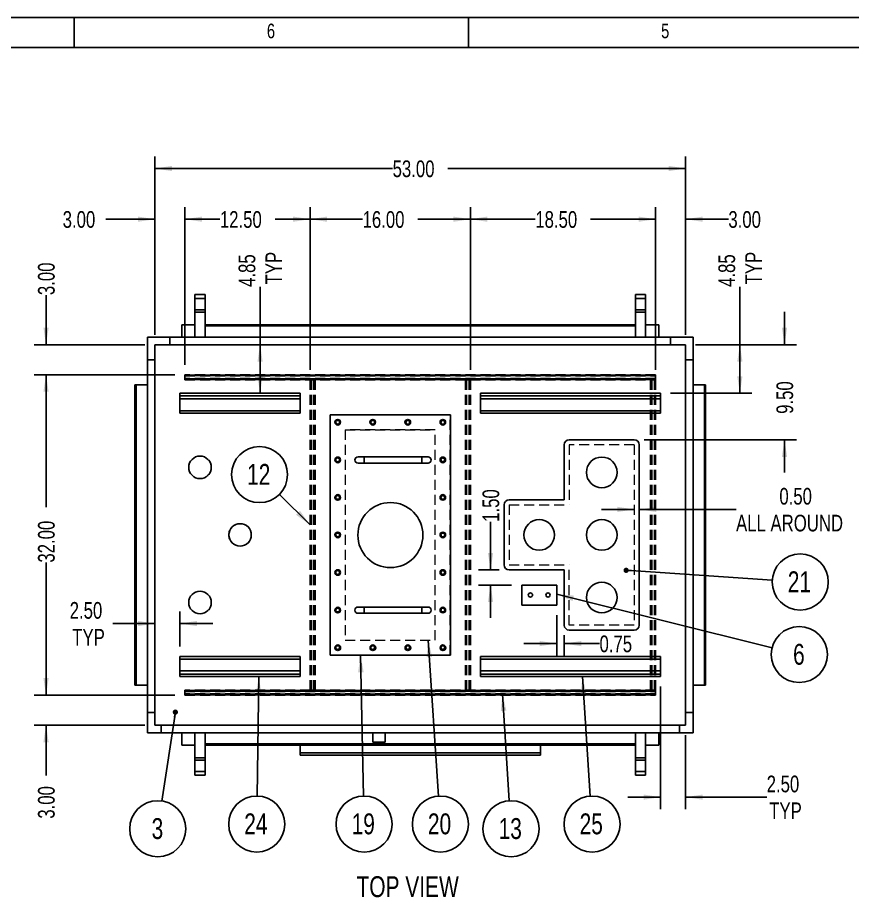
# Model space of a CAD drawing. Header units: inches. Extents: x 1 to 529, y 1 to 374.
# Drawn here: x 129.5 to 262.9, y 233 to 373.6 of the extents above; entities that cross this region are included whole.
import ezdxf

# ---------------------------------------------------------------- set-up
doc = ezdxf.new("R2010")
doc.units = ezdxf.units.IN
doc.header["$LTSCALE"] = 32
doc.header["$MEASUREMENT"] = 0
doc.linetypes.add('HIDDEN', pattern=[0.075, 0.05, -0.025])
doc.layers.add('FORMAT', color=7, linetype='Continuous')
doc.styles.add('SLDTEXTSTYLE0', font='TXT', dxfattribs={"width": 0.75})
doc.dimstyles.new('SLDDIMSTYLE0', dxfattribs={"dimtxt": 2.71875, "dimasz": 2.71875, "dimexe": 0, "dimexo": 0.0625, "dimgap": 0.679688, "dimtad": 0, "dimlfac": 0.625, "dimrnd": 1e-09, "dimzin": 4, "dimdsep": 46, "dimtxsty": 'SLDTEXTSTYLE0', "dimsah": 1, "dimcen": 0.09, "dimadec": 0, "dimazin": 1, "dimtfac": 1, "dimtofl": 0, "dimtmove": 0, "dimatfit": 3, "dimfxl": 0, "dimfrac": 2, "dimtolj": 1, "dimtzin": 12, "dimarcsym": 0})
doc.dimstyles.new('SLDDIMSTYLE1', dxfattribs={"dimtxt": 2.71875, "dimasz": 2.71875, "dimexe": 0, "dimexo": 0.0625, "dimgap": 0.679688, "dimtad": 0, "dimlfac": 0.625, "dimrnd": 1e-09, "dimzin": 12, "dimdsep": 46, "dimtxsty": 'SLDTEXTSTYLE0', "dimsah": 1, "dimcen": 0.09, "dimadec": 0, "dimazin": 3, "dimtfac": 1, "dimtofl": 0, "dimtmove": 0, "dimatfit": 3, "dimfxl": 0, "dimfrac": 2, "dimtolj": 1, "dimtzin": 12, "dimarcsym": 0})
doc.dimstyles.new('SLDDIMSTYLE2', dxfattribs={"dimtxt": 2.71875, "dimasz": 2.71875, "dimexe": 0, "dimexo": 0.0625, "dimgap": 0.679688, "dimtad": 0, "dimlfac": 0.625, "dimrnd": 1e-09, "dimzin": 4, "dimdsep": 46, "dimtxsty": 'SLDTEXTSTYLE0', "dimsah": 1, "dimcen": 0.09, "dimadec": 0, "dimazin": 1, "dimtfac": 1, "dimtmove": 0, "dimatfit": 0, "dimfxl": 0, "dimfrac": 2, "dimtolj": 1, "dimtzin": 12, "dimarcsym": 0})
doc.dimstyles.new('SLDDIMSTYLE4', dxfattribs={"dimtxt": 2.71875, "dimasz": 2.71875, "dimexe": 0, "dimexo": 0.0625, "dimgap": 0.679688, "dimtad": 0, "dimlfac": 0.625, "dimrnd": 1e-09, "dimzin": 0, "dimdsep": 46, "dimtxsty": 'SLDTEXTSTYLE0', "dimsah": 1, "dimcen": 0.09, "dimadec": 0, "dimazin": 0, "dimtfac": 1, "dimtmove": 0, "dimatfit": 0, "dimfxl": 0, "dimfrac": 2, "dimtolj": 1, "dimtzin": 12, "dimarcsym": 0})
doc.dimstyles.new('SLDDIMSTYLE5', dxfattribs={"dimtxt": 0.18, "dimasz": 2.71875, "dimexe": 0, "dimexo": 0.0625, "dimgap": 0, "dimtad": 0, "dimtih": 1, "dimtoh": 1, "dimdec": 0, "dimrnd": 1e-09, "dimzin": 0, "dimdsep": 46, "dimtxsty": 'Standard', "dimsah": 1, "dimcen": 0.09, "dimadec": 0, "dimazin": 0, "dimtfac": 2.71875, "dimtdec": 0, "dimtofl": 0, "dimtmove": 0, "dimatfit": 3, "dimfxl": 0, "dimfrac": 2, "dimtolj": 1, "dimtzin": 0, "dimarcsym": 0})
doc.dimstyles.new('SLDDIMSTYLE6', dxfattribs={"dimtxt": 0.18, "dimasz": 0.836538, "dimexe": 0, "dimexo": 0.0625, "dimgap": 0, "dimtad": 0, "dimtih": 1, "dimtoh": 1, "dimdec": 0, "dimrnd": 1e-09, "dimzin": 0, "dimdsep": 46, "dimtxsty": 'Standard', "dimblk1": 'DOT', "dimblk2": 'DOT', "dimsah": 1, "dimcen": 0.09, "dimadec": 0, "dimazin": 0, "dimtfac": 0.836538, "dimtdec": 0, "dimtofl": 0, "dimtmove": 0, "dimatfit": 3, "dimldrblk": 'DOT', "dimfxl": 0, "dimfrac": 2, "dimtolj": 1, "dimtzin": 0, "dimarcsym": 0})
doc.dimstyles.new('SLDDIMSTYLE8', dxfattribs={"dimtxt": 2.71875, "dimasz": 2.71875, "dimexe": 0, "dimexo": 0.0625, "dimgap": 0.679688, "dimtad": 0, "dimlfac": 0.625, "dimrnd": 1e-09, "dimdsep": 46, "dimtxsty": 'SLDTEXTSTYLE0', "dimsah": 1, "dimcen": 0.09, "dimadec": 0, "dimazin": 2, "dimtfac": 1, "dimtmove": 0, "dimatfit": 0, "dimfxl": 0, "dimfrac": 2, "dimtolj": 1, "dimtzin": 12, "dimarcsym": 0})

# ---------------------------------------------------------------- blocks, each defined once
blk = doc.blocks.new('Drawing View44')
at = {"color": 7, "linetype": 'Continuous', "lineweight": 25}
for p, q in [((-36.25, 25.92), (-34.65, 25.92)), ((-36.25, 25.32), (-36.25, 25.92)), ((-36.25, 25.32), (-34.65, 25.32)), ((-36.25, 23.52), (-36.25, 25.32)), ((-34.65, 25.32), (-34.65, 25.92)), ((-34.65, 23.52), (-34.65, 25.32)), ((34.15, 25.92), (35.75, 25.92)), ((34.15, 25.32), (34.15, 25.92)), ((34.15, 25.32), (35.75, 25.32)), ((34.15, 23.52), (34.15, 25.32)), ((35.75, 25.32), (35.75, 25.92)), ((35.75, 23.52), (35.75, 25.32)), ((-36.25, 23.52), (-34.65, 23.52)), ((-36.25, 23.12), (-36.25, 23.52)), ((-36.25, 23.12), (-34.65, 23.12)), ((-36.25, 19.12), (-36.25, 23.12)), ((-34.65, 23.12), (-34.65, 23.52)), ((-34.65, 19.12), (-34.65, 23.12)), ((34.15, 23.52), (35.75, 23.52)), ((34.15, 23.12), (34.15, 23.52)), ((34.15, 23.12), (35.75, 23.12)), ((34.15, 19.12), (34.15, 23.12)), ((35.75, 23.12), (35.75, 23.52)), ((35.75, 19.12), (35.75, 23.12)), ((-38.38, 21.12), (-38.38, 19.12)), ((-38.38, 21.12), (-36.25, 21.12)), ((-34.65, 21.12), (34.15, 21.12)), ((35.75, 21.12), (37.88, 21.12)), ((37.88, 21.12), (37.88, 19.12)), ((34.15, 20.92), (-34.65, 20.92)), ((-40.25, 19.12), (-43.85, 19.12)), ((-43.85, 19.12), (-43.85, 15.52)), ((-40.25, 17.92), (-40.25, 19.12)), ((-40.25, 19.12), (39.75, 19.12)), ((-40.25, 17.92), (-40.25, 19.12)), ((43.35, 19.12), (39.75, 19.12)), ((39.75, 19.12), (39.75, 17.92)), ((39.75, 19.12), (39.75, 17.92)), ((43.35, 15.52), (43.35, 19.12)), ((42.15, 17.92), (-42.65, 17.92)), ((-42.65, 17.92), (-42.65, -42.88)), ((42.15, 17.92), (42.15, -42.88)), ((-43.85, 15.52), (-42.65, 15.52)), ((-43.85, 15.52), (-42.65, 15.52)), ((-43.85, -40.88), (-43.85, 15.52)), ((42.15, 15.52), (43.35, 15.52)), ((42.15, 15.52), (43.35, 15.52)), ((43.35, 15.52), (43.35, -40.88)), ((-45.85, -36.48), (-45.85, 11.52)), ((-45.85, 11.52), (-45.65, 11.52)), ((-45.65, 11.52), (-45.65, -36.48)), ((-43.85, 11.52), (-45.65, 11.52)), ((45.15, 11.52), (43.35, 11.52)), ((45.15, -36.48), (45.15, 11.52)), ((45.15, 11.52), (45.35, 11.52)), ((45.35, 11.52), (45.35, -36.48)), ((-38.65, 10.16), (-19.45, 10.16)), ((-38.65, 9.76), (-38.65, 10.16)), ((-38.65, 10.16), (-19.45, 10.16)), ((-38.65, 10.16), (-38.65, 10.16)), ((-19.45, 9.76), (-19.45, 10.16)), ((-19.45, 10.16), (-19.45, 10.16)), ((9.35, 10.16), (38.15, 10.16)), ((9.35, 10.16), (9.35, 10.16)), ((9.35, 10.16), (38.15, 10.16)), ((9.35, 9.76), (9.35, 10.16)), ((38.15, 10.16), (38.15, 10.16)), ((38.15, 9.76), (38.15, 10.16)), ((-38.65, 9.76), (-19.45, 9.76)), ((-38.65, 9.26), (-38.65, 9.76)), ((-38.65, 9.26), (-19.45, 9.26)), ((-38.65, 7.36), (-38.65, 9.26)), ((-19.45, 9.26), (-19.45, 9.76)), ((-19.45, 7.36), (-19.45, 9.26)), ((9.35, 9.76), (38.15, 9.76)), ((9.35, 9.26), (9.35, 9.76)), ((9.35, 9.26), (38.15, 9.26)), ((9.35, 7.36), (9.35, 9.26)), ((38.15, 9.26), (38.15, 9.76)), ((38.15, 7.36), (38.15, 9.26)), ((-38.65, 7.36), (-19.45, 7.36)), ((-38.65, 6.96), (-38.65, 7.36)), ((-19.45, 6.96), (-19.45, 7.36)), ((9.35, 7.36), (38.15, 7.36)), ((9.35, 6.96), (9.35, 7.36)), ((38.15, 6.96), (38.15, 7.36)), ((-38.65, 6.96), (-19.45, 6.96)), ((4.55, 6.72), (-14.65, 6.72)), ((-14.65, 6.72), (-14.65, -31.68)), ((-14.63, 6.7), (-14.63, -31.7)), ((-14.63, 6.7), (4.57, 6.7)), ((4.55, 6.7), (4.55, 6.72)), ((4.57, 6.7), (4.57, -31.7)), ((9.35, 6.96), (38.15, 6.96)), ((22.75, -6.88), (22.75, 1.92)), ((33.95, 2.72), (23.55, 2.72)), ((34.75, 1.92), (34.75, -26.88)), ((-9.2, 0), (-10.2, 0)), ((0, 0), (-9.2, 0)), ((-9.2, 0), (-9.2, -1)), ((1, 0), (0, 0)), ((0, 0), (0, -1)), ((-10.2, -1), (-9.2, -1)), ((-9.2, -1), (0, -1)), ((0, -1), (1, -1)), ((13.95, -6.88), (22.75, -6.88)), ((13.15, -7.68), (13.15, -17.28)), ((22.75, -18.08), (13.95, -18.08)), ((22.75, -26.88), (22.75, -18.08)), ((15.95, -23.68), (15.95, -20.48)), ((15.95, -20.48), (21.55, -20.48)), ((21.55, -20.48), (21.55, -23.68)), ((21.55, -23.68), (15.95, -23.68)), ((-9.2, -24), (-10.2, -24)), ((-10.2, -25), (-9.2, -25)), ((0, -24), (-9.2, -24)), ((-9.2, -24), (-9.2, -25)), ((-9.2, -25), (0, -25)), ((1, -24), (0, -24)), ((0, -24), (0, -25)), ((0, -25), (1, -25)), ((33.95, -27.68), (23.55, -27.68)), ((-19.45, -31.92), (-38.65, -31.92)), ((-38.65, -31.92), (-38.65, -32.32)), ((-19.45, -32.32), (-38.65, -32.32)), ((-38.65, -32.32), (-38.65, -34.22)), ((-19.45, -31.92), (-19.45, -32.32)), ((-19.45, -32.32), (-19.45, -34.22)), ((-14.65, -31.68), (-14.63, -31.68)), ((-14.63, -31.7), (4.57, -31.7)), ((38.15, -31.92), (9.35, -31.92)), ((9.35, -31.92), (9.35, -32.32)), ((38.15, -32.32), (9.35, -32.32)), ((9.35, -32.32), (9.35, -34.22)), ((38.15, -31.92), (38.15, -32.32)), ((38.15, -32.32), (38.15, -34.22)), ((-19.45, -34.22), (-38.65, -34.22)), ((-38.65, -34.22), (-38.65, -34.72)), ((-19.45, -34.72), (-38.65, -34.72)), ((-38.65, -34.72), (-38.65, -35.12)), ((-19.45, -35.12), (-38.65, -35.12)), ((-19.45, -35.12), (-38.65, -35.12)), ((-38.65, -35.12), (-38.65, -35.12)), ((-19.45, -34.22), (-19.45, -34.72)), ((-19.45, -34.72), (-19.45, -35.12)), ((-19.45, -35.12), (-19.45, -35.12)), ((38.15, -34.22), (9.35, -34.22)), ((9.35, -34.22), (9.35, -34.72)), ((38.15, -34.72), (9.35, -34.72)), ((9.35, -34.72), (9.35, -35.12)), ((38.15, -35.12), (9.35, -35.12)), ((38.15, -35.12), (9.35, -35.12)), ((9.35, -35.12), (9.35, -35.12)), ((38.15, -34.22), (38.15, -34.72)), ((38.15, -34.72), (38.15, -35.12)), ((38.15, -35.12), (38.15, -35.12)), ((-45.65, -36.48), (-45.85, -36.48)), ((-43.85, -36.48), (-45.65, -36.48)), ((45.15, -36.48), (43.35, -36.48)), ((45.35, -36.48), (45.15, -36.48)), ((-42.65, -40.88), (-43.85, -40.88)), ((-43.85, -40.88), (-43.85, -44.08)), ((-42.65, -40.88), (-43.85, -40.88)), ((43.35, -40.88), (42.15, -40.88)), ((43.35, -40.88), (42.15, -40.88)), ((43.35, -44.08), (43.35, -40.88)), ((42.15, -42.88), (-42.65, -42.88)), ((-41.65, -44.08), (-41.65, -42.88)), ((-41.65, -42.88), (-41.65, -44.08)), ((41.15, -42.88), (41.15, -44.08)), ((41.15, -44.08), (41.15, -42.88)), ((-43.85, -44.08), (-41.65, -44.08)), ((-41.65, -44.08), (41.15, -44.08)), ((-38.38, -44.08), (-38.38, -46.08)), ((-36.25, -44.08), (-36.25, -48.08)), ((-34.65, -44.08), (-34.65, -48.08)), ((-7.85, -44.08), (-7.85, -45.58)), ((-5.85, -45.58), (-5.85, -44.08)), ((34.15, -44.08), (34.15, -48.08)), ((35.75, -44.08), (35.75, -48.08)), ((37.88, -44.08), (37.88, -46.08)), ((41.15, -44.08), (43.35, -44.08)), ((-38.38, -46.08), (-36.25, -46.08)), ((-34.65, -45.88), (34.15, -45.88)), ((34.15, -46.08), (-34.65, -46.08)), ((-19.45, -46.08), (-19.45, -47.31)), ((-5.85, -45.58), (-7.85, -45.58)), ((18.95, -47.31), (18.95, -46.08)), ((35.75, -46.08), (37.88, -46.08)), ((18.95, -47.31), (-19.45, -47.31)), ((-19.45, -47.68), (-19.45, -47.31)), ((18.95, -47.68), (-19.45, -47.68)), ((18.95, -47.31), (18.95, -47.68)), ((-34.65, -48.08), (-36.25, -48.08)), ((-36.25, -48.08), (-36.25, -48.48)), ((-34.65, -48.48), (-36.25, -48.48)), ((-36.25, -48.48), (-36.25, -50.28)), ((-34.65, -48.08), (-34.65, -48.48)), ((-34.65, -48.48), (-34.65, -50.28)), ((35.75, -48.08), (34.15, -48.08)), ((34.15, -48.08), (34.15, -48.48)), ((35.75, -48.48), (34.15, -48.48)), ((34.15, -48.48), (34.15, -50.28)), ((35.75, -48.08), (35.75, -48.48)), ((35.75, -48.48), (35.75, -50.28)), ((-34.65, -50.28), (-36.25, -50.28)), ((-36.25, -50.28), (-36.25, -50.88)), ((-34.65, -50.28), (-34.65, -50.88)), ((35.75, -50.28), (34.15, -50.28)), ((34.15, -50.28), (34.15, -50.88)), ((35.75, -50.28), (35.75, -50.88)), ((-34.65, -50.88), (-36.25, -50.88)), ((35.75, -50.88), (34.15, -50.88))]:
    blk.add_line(p, q, dxfattribs=at)
at = {"color": 7, "linetype": 'HIDDEN', "lineweight": 18}
for p, q in [((42.15, 17.92), (-42.65, 17.92)), ((-42.65, 17.92), (-42.65, -42.88)), ((42.15, 17.92), (42.15, -42.88)), ((-37.85, 13.12), (37.35, 13.12)), ((-37.85, 12.92), (-37.85, 13.12)), ((37.35, 13.12), (-37.85, 13.12)), ((-37.85, 13.12), (-37.85, 12.92)), ((37.35, 12.92), (-37.85, 12.92)), ((-37.85, 12.92), (-37.85, 12.52)), ((-37.85, 12.92), (37.35, 12.92)), ((-37.85, 12.52), (-37.85, 12.92)), ((37.35, 13.12), (37.35, 12.92)), ((37.35, 12.92), (37.35, 13.12)), ((37.35, 12.92), (37.35, 12.52)), ((37.35, 12.52), (37.35, 12.92)), ((-37.85, 12.52), (37.35, 12.52)), ((-37.85, 12.32), (-37.85, 12.52)), ((37.35, 12.52), (-37.85, 12.52)), ((-37.85, 12.52), (-37.85, 12.32)), ((37.35, 12.32), (-37.85, 12.32)), ((-37.85, 12.32), (37.35, 12.32)), ((-17.85, -37.28), (-17.85, 12.32)), ((-17.85, 12.32), (-17.65, 12.32)), ((-17.85, 12.32), (-17.85, -37.28)), ((-17.65, 12.32), (-17.85, 12.32)), ((-17.65, 12.32), (-17.65, -37.28)), ((-17.25, 12.32), (-17.65, 12.32)), ((-17.65, -37.28), (-17.65, 12.32)), ((-17.65, 12.32), (-17.25, 12.32)), ((-17.25, -37.28), (-17.25, 12.32)), ((-17.25, 12.32), (-17.05, 12.32)), ((-17.25, 12.32), (-17.25, -37.28)), ((-17.05, 12.32), (-17.25, 12.32)), ((-17.05, 12.32), (-17.05, -37.28)), ((-17.05, -37.28), (-17.05, 12.32)), ((6.95, -37.28), (6.95, 12.32)), ((6.95, 12.32), (7.15, 12.32)), ((6.95, 12.32), (6.95, -37.28)), ((7.15, 12.32), (6.95, 12.32)), ((7.55, 12.32), (7.15, 12.32)), ((7.15, 12.32), (7.15, -37.28)), ((7.15, -37.28), (7.15, 12.32)), ((7.15, 12.32), (7.55, 12.32)), ((7.55, -37.28), (7.55, 12.32)), ((7.55, 12.32), (7.75, 12.32)), ((7.55, 12.32), (7.55, -37.28)), ((7.75, 12.32), (7.55, 12.32)), ((7.75, 12.32), (7.75, -37.28)), ((7.75, -37.28), (7.75, 12.32)), ((36.55, -37.28), (36.55, 12.32)), ((36.55, 12.32), (36.75, 12.32)), ((36.55, 12.32), (36.55, -37.28)), ((36.75, 12.32), (36.55, 12.32)), ((36.75, 12.32), (36.75, -37.28)), ((37.15, 12.32), (36.75, 12.32)), ((36.75, -37.28), (36.75, 12.32)), ((36.75, 12.32), (37.15, 12.32)), ((37.15, 12.32), (37.35, 12.32)), ((37.15, -37.28), (37.15, 12.32)), ((37.15, 12.32), (37.15, -37.28)), ((37.35, 12.32), (37.15, 12.32)), ((37.35, 12.52), (37.35, 12.32)), ((37.35, 12.32), (37.35, 12.52)), ((37.35, 12.32), (37.35, -37.28)), ((37.35, -37.28), (37.35, 12.32)), ((4.55, 6.72), (-14.65, 6.72)), ((-14.65, 6.72), (-14.65, -31.68)), ((4.55, -31.68), (4.55, 6.72)), ((4.55, -31.68), (4.55, 6.7)), ((2.15, 4.32), (-12.25, 4.32)), ((-12.25, 4.32), (-12.25, -29.28)), ((2.15, 4.32), (-12.25, 4.32)), ((-12.25, 4.32), (-12.25, -29.28)), ((-12.25, 4.32), (-12.25, -29.28)), ((-12.25, 4.32), (2.15, 4.32)), ((-12.25, 4.32), (2.15, 4.32)), ((-12.25, 4.32), (-12.25, -29.28)), ((2.15, -29.28), (2.15, 4.32)), ((2.15, -29.28), (2.15, 4.32)), ((2.15, -29.28), (2.15, 4.32)), ((2.15, -29.28), (2.15, 4.32)), ((33.95, 1.92), (23.55, 1.92)), ((23.55, 1.92), (23.55, -7.68)), ((23.55, 1.92), (23.55, -7.68)), ((33.95, 1.92), (23.55, 1.92)), ((33.95, 1.92), (33.95, -26.88)), ((33.95, 1.92), (33.95, -26.88)), ((13.95, -7.68), (23.55, -7.68)), ((13.95, -7.68), (13.95, -17.28)), ((13.95, -7.68), (23.55, -7.68)), ((13.95, -7.68), (13.95, -17.28)), ((13.95, -17.28), (23.55, -17.28)), ((13.95, -17.28), (23.55, -17.28)), ((23.55, -26.88), (23.55, -17.28)), ((23.55, -26.88), (23.55, -17.28)), ((33.95, -26.88), (23.55, -26.88)), ((33.95, -26.88), (23.55, -26.88)), ((-12.25, -29.28), (2.15, -29.28)), ((-12.25, -29.28), (2.15, -29.28)), ((-12.25, -29.28), (2.15, -29.28)), ((-12.25, -29.28), (2.15, -29.28)), ((-14.65, -31.68), (4.55, -31.68)), ((-14.63, -31.68), (4.55, -31.68)), ((-37.85, -37.28), (37.35, -37.28)), ((-37.85, -37.48), (-37.85, -37.28)), ((37.35, -37.28), (-37.85, -37.28)), ((-37.85, -37.28), (-37.85, -37.48)), ((37.35, -37.48), (-37.85, -37.48)), ((-37.85, -37.48), (-37.85, -37.88)), ((-37.85, -37.48), (37.35, -37.48)), ((-37.85, -37.88), (-37.85, -37.48)), ((-37.85, -37.88), (37.35, -37.88)), ((-37.85, -38.08), (-37.85, -37.88)), ((37.35, -37.88), (-37.85, -37.88)), ((-37.85, -37.88), (-37.85, -38.08)), ((-17.65, -37.28), (-17.85, -37.28)), ((-17.85, -37.28), (-17.65, -37.28)), ((-17.25, -37.28), (-17.65, -37.28)), ((-17.65, -37.28), (-17.25, -37.28)), ((-17.05, -37.28), (-17.25, -37.28)), ((-17.25, -37.28), (-17.05, -37.28)), ((7.15, -37.28), (6.95, -37.28)), ((6.95, -37.28), (7.15, -37.28)), ((7.55, -37.28), (7.15, -37.28)), ((7.15, -37.28), (7.55, -37.28)), ((7.75, -37.28), (7.55, -37.28)), ((7.55, -37.28), (7.75, -37.28)), ((36.75, -37.28), (36.55, -37.28)), ((36.55, -37.28), (36.75, -37.28)), ((37.15, -37.28), (36.75, -37.28)), ((36.75, -37.28), (37.15, -37.28)), ((37.35, -37.28), (37.15, -37.28)), ((37.15, -37.28), (37.35, -37.28)), ((37.35, -37.28), (37.35, -37.48)), ((37.35, -37.48), (37.35, -37.28)), ((37.35, -37.48), (37.35, -37.88)), ((37.35, -37.88), (37.35, -37.48)), ((37.35, -37.88), (37.35, -38.08)), ((37.35, -38.08), (37.35, -37.88)), ((37.35, -38.08), (-37.85, -38.08)), ((-37.85, -38.08), (37.35, -38.08)), ((42.15, -42.88), (-42.65, -42.88))]:
    blk.add_line(p, q, dxfattribs=at)
at = {"color": 7, "linetype": 'Continuous', "lineweight": 25}
for centre, radius in [((-13.45, 5.52), 0.45), ((-13.45, 5.52), 0.3), ((-7.85, 5.52), 0.45), ((-7.85, 5.52), 0.3), ((-2.25, 5.52), 0.45), ((-2.25, 5.52), 0.3), ((3.35, 5.52), 0.45), ((3.35, 5.52), 0.3), ((-35.45, -1.68), 1.8), ((-13.45, -0.48), 0.45), ((-13.45, -0.48), 0.3), ((3.35, -0.48), 0.45), ((3.35, -0.48), 0.3), ((28.75, -2.48), 2.45), ((-13.45, -6.48), 0.45), ((-13.45, -6.48), 0.3), ((3.35, -6.48), 0.45), ((3.35, -6.48), 0.3), ((-5.03, -12.5), 5.2), ((-29.05, -12.48), 1.8), ((18.75, -12.48), 2.45), ((28.75, -12.48), 2.45), ((-13.45, -12.48), 0.45), ((-13.45, -12.48), 0.3), ((3.35, -12.48), 0.45), ((3.35, -12.48), 0.3), ((-13.45, -18.48), 0.45), ((-13.45, -18.48), 0.3), ((3.35, -18.48), 0.45), ((3.35, -18.48), 0.3), ((28.75, -22.48), 2.45), ((-35.45, -23.28), 1.8), ((17.35, -22.08), 0.338), ((20.15, -22.08), 0.338), ((-13.45, -24.48), 0.45), ((-13.45, -24.48), 0.3), ((3.35, -24.48), 0.45), ((3.35, -24.48), 0.3), ((-13.43, -30.5), 0.45), ((-13.45, -30.48), 0.3), ((-7.83, -30.5), 0.45), ((-7.85, -30.48), 0.3), ((-2.23, -30.5), 0.45), ((-2.25, -30.48), 0.3), ((3.37, -30.5), 0.45), ((3.35, -30.48), 0.3)]:
    blk.add_circle(centre, radius, dxfattribs=at)
at = {"color": 7, "linetype": 'HIDDEN', "lineweight": 18}
for centre, radius in [((-13.45, 5.52), 0.3), ((-7.85, 5.52), 0.3), ((-2.25, 5.52), 0.3), ((3.35, 5.52), 0.3), ((-35.45, -1.68), 1.8), ((-13.45, -0.48), 0.3), ((3.35, -0.48), 0.3), ((-13.45, -6.48), 0.3), ((3.35, -6.48), 0.3), ((-29.05, -12.48), 1.8), ((-13.45, -12.48), 0.3), ((3.35, -12.48), 0.3), ((-13.45, -18.48), 0.3), ((3.35, -18.48), 0.3), ((-35.45, -23.28), 1.8), ((-13.45, -24.48), 0.3), ((3.35, -24.48), 0.3), ((-13.45, -30.48), 0.3), ((-7.85, -30.48), 0.3), ((-2.25, -30.48), 0.3), ((3.35, -30.48), 0.3)]:
    blk.add_circle(centre, radius, dxfattribs=at)
at = {"color": 7, "linetype": 'Continuous', "lineweight": 25}
for centre, radius, start, end in [((23.55, 1.92), 0.8, 90, 180), ((33.95, 1.92), 0.8, 0, 90), ((-10.2, -0.5), 0.5, 90, 270), ((1, -0.5), 0.5, 270, 90), ((13.95, -7.68), 0.8, 90, 180), ((13.95, -17.28), 0.8, 180, 270), ((-10.2, -24.5), 0.5, 90, 270), ((1, -24.5), 0.5, 270, 90), ((23.55, -26.88), 0.8, 180, 270), ((33.95, -26.88), 0.8, 270, 0)]:
    blk.add_arc(centre, radius, start, end, dxfattribs=at)
blk = doc.blocks.new('_D_63')
at = {"layer": 'FORMAT'}
for p, q in [((151.49, 322.9), (151.49, 351.38)), ((236.29, 322.9), (236.29, 351.38)), ((151.49, 349.46), (189.47, 349.46)), ((236.29, 349.46), (198.31, 349.46))]:
    blk.add_line(p, q, dxfattribs=at)
for points in [[(151.49, 349.46), (154.21, 349.04), (154.21, 349.88)], [(236.29, 349.46), (233.57, 349.88), (233.57, 349.04)]]:
    blk.add_solid(points, dxfattribs=at)
at = {"layer": 'FORMAT', "insert": (189.47, 350.75), "char_height": 2.667, "attachment_point": 1, "style": 'SLDTEXTSTYLE0'}
blk.add_mtext('53.00', dxfattribs=at)
blk = doc.blocks.new('_D_64')
at = {"layer": 'FORMAT'}
for p, q in [((151.49, 322.9), (151.49, 343.28)), ((156.29, 318.1), (156.29, 343.28)), ((151.49, 341.36), (143.64, 341.36)), ((156.29, 341.36), (161.52, 341.36))]:
    blk.add_line(p, q, dxfattribs=at)
for points in [[(151.49, 341.36), (148.77, 341.78), (148.77, 340.94)], [(156.29, 341.36), (159.01, 340.94), (159.01, 341.78)]]:
    blk.add_solid(points, dxfattribs=at)
at = {"layer": 'FORMAT', "insert": (136.75, 342.65), "char_height": 2.667, "attachment_point": 1, "style": 'SLDTEXTSTYLE0'}
blk.add_mtext('3.00', dxfattribs=at)
blk = doc.blocks.new('_D_65')
at = {"layer": 'FORMAT'}
for p, q in [((231.49, 317.3), (231.49, 343.28)), ((236.29, 322.9), (236.29, 343.28)), ((231.49, 341.36), (226.26, 341.36)), ((236.29, 341.36), (243.12, 341.36))]:
    blk.add_line(p, q, dxfattribs=at)
for points in [[(231.49, 341.36), (228.77, 341.78), (228.77, 340.94)], [(236.29, 341.36), (239.01, 340.94), (239.01, 341.78)]]:
    blk.add_solid(points, dxfattribs=at)
at = {"layer": 'FORMAT', "insert": (243.12, 342.65), "char_height": 2.667, "attachment_point": 1, "style": 'SLDTEXTSTYLE0'}
blk.add_mtext('3.00', dxfattribs=at)
blk = doc.blocks.new('_D_66')
at = {"layer": 'FORMAT'}
for p, q in [((156.29, 318.1), (156.29, 343.28)), ((176.29, 317.3), (176.29, 343.28)), ((156.29, 341.36), (161.87, 341.36)), ((176.29, 341.36), (170.71, 341.36))]:
    blk.add_line(p, q, dxfattribs=at)
for points in [[(156.29, 341.36), (159.01, 340.94), (159.01, 341.78)], [(176.29, 341.36), (173.57, 341.78), (173.57, 340.94)]]:
    blk.add_solid(points, dxfattribs=at)
at = {"layer": 'FORMAT', "insert": (161.87, 342.65), "char_height": 2.667, "attachment_point": 1, "style": 'SLDTEXTSTYLE0'}
blk.add_mtext('12.50', dxfattribs=at)
blk = doc.blocks.new('_D_67')
at = {"layer": 'FORMAT'}
for p, q in [((201.89, 317.3), (201.89, 343.28)), ((231.49, 317.3), (231.49, 343.28)), ((201.89, 341.36), (212.27, 341.36)), ((231.49, 341.36), (221.11, 341.36))]:
    blk.add_line(p, q, dxfattribs=at)
for points in [[(201.89, 341.36), (204.61, 340.94), (204.61, 341.78)], [(231.49, 341.36), (228.77, 341.78), (228.77, 340.94)]]:
    blk.add_solid(points, dxfattribs=at)
at = {"layer": 'FORMAT', "insert": (212.27, 342.65), "char_height": 2.667, "attachment_point": 1, "style": 'SLDTEXTSTYLE0'}
blk.add_mtext('18.50', dxfattribs=at)
blk = doc.blocks.new('_D_68')
at = {"layer": 'FORMAT'}
for p, q in [((176.29, 317.3), (176.29, 343.28)), ((201.89, 317.3), (201.89, 343.28)), ((176.29, 341.36), (184.67, 341.36)), ((201.89, 341.36), (193.51, 341.36))]:
    blk.add_line(p, q, dxfattribs=at)
for points in [[(176.29, 341.36), (179.01, 340.94), (179.01, 341.78)], [(201.89, 341.36), (199.17, 341.78), (199.17, 340.94)]]:
    blk.add_solid(points, dxfattribs=at)
at = {"layer": 'FORMAT', "insert": (184.67, 342.65), "char_height": 2.667, "attachment_point": 1, "style": 'SLDTEXTSTYLE0'}
blk.add_mtext('16.00', dxfattribs=at)
blk = doc.blocks.new('_D_69')
at = {"layer": 'FORMAT'}
for p, q in [((134.09, 321.3), (134.09, 329.23)), ((149.89, 321.3), (132.17, 321.3)), ((154.69, 316.5), (132.17, 316.5)), ((134.09, 316.5), (134.09, 311.27))]:
    blk.add_line(p, q, dxfattribs=at)
for points in [[(134.09, 321.3), (134.51, 324.02), (133.67, 324.02)], [(134.09, 316.5), (133.67, 313.78), (134.51, 313.78)]]:
    blk.add_solid(points, dxfattribs=at)
at = {"layer": 'FORMAT', "insert": (132.8, 329.23), "char_height": 2.667, "attachment_point": 1, "rotation": 90, "style": 'SLDTEXTSTYLE0'}
blk.add_mtext('3.00', dxfattribs=at)
blk = doc.blocks.new('_D_70')
at = {"layer": 'FORMAT'}
for p, q in [((134.09, 265.3), (134.09, 270.53)), ((154.69, 265.3), (132.17, 265.3)), ((149.89, 260.5), (132.17, 260.5)), ((134.09, 260.5), (134.09, 252.45))]:
    blk.add_line(p, q, dxfattribs=at)
for points in [[(134.09, 265.3), (134.51, 268.02), (133.67, 268.02)], [(134.09, 260.5), (133.67, 257.78), (134.51, 257.78)]]:
    blk.add_solid(points, dxfattribs=at)
at = {"layer": 'FORMAT', "insert": (132.8, 245.56), "char_height": 2.667, "attachment_point": 1, "rotation": 90, "style": 'SLDTEXTSTYLE0'}
blk.add_mtext('3.00', dxfattribs=at)
blk = doc.blocks.new('_D_71')
at = {"layer": 'FORMAT'}
for p, q in [((154.69, 316.5), (132.17, 316.5)), ((134.09, 316.5), (134.09, 295.32)), ((134.09, 265.3), (134.09, 286.48)), ((154.69, 265.3), (132.17, 265.3))]:
    blk.add_line(p, q, dxfattribs=at)
for points in [[(134.09, 316.5), (133.67, 313.78), (134.51, 313.78)], [(134.09, 265.3), (134.51, 268.02), (133.67, 268.02)]]:
    blk.add_solid(points, dxfattribs=at)
at = {"layer": 'FORMAT', "insert": (132.8, 286.48), "char_height": 2.667, "attachment_point": 1, "rotation": 90, "style": 'SLDTEXTSTYLE0'}
blk.add_mtext('32.00', dxfattribs=at)
blk = doc.blocks.new('_D_72')
at = {"layer": 'FORMAT'}
for p, q in [((244.96, 321.3), (244.96, 330.54)), ((237.89, 321.3), (246.88, 321.3)), ((244.96, 313.54), (244.96, 321.3)), ((233.89, 313.54), (246.88, 313.54))]:
    blk.add_line(p, q, dxfattribs=at)
for points in [[(244.96, 321.3), (244.54, 318.58), (245.38, 318.58)], [(244.96, 313.54), (245.38, 316.26), (244.54, 316.26)]]:
    blk.add_solid(points, dxfattribs=at)
at = {"layer": 'FORMAT', "char_height": 2.667, "attachment_point": 1, "rotation": 90, "style": 'SLDTEXTSTYLE0'}
for s, insert in [('4.85', (241.53, 330.54)), ('TYP', (245.82, 330.94))]:
    blk.add_mtext(s, dxfattribs=dict(at, insert=insert))
blk = doc.blocks.new('_D_73')
at = {"layer": 'FORMAT'}
for p, q in [((232.29, 266.66), (232.29, 247.08)), ((236.29, 258.9), (236.29, 247.08)), ((232.29, 249), (227.06, 249)), ((236.29, 249), (249.24, 249))]:
    blk.add_line(p, q, dxfattribs=at)
for points in [[(232.29, 249), (229.57, 249.42), (229.57, 248.59)], [(236.29, 249), (239.01, 248.59), (239.01, 249.42)]]:
    blk.add_solid(points, dxfattribs=at)
at = {"layer": 'FORMAT', "char_height": 2.667, "attachment_point": 1, "style": 'SLDTEXTSTYLE0'}
for s, insert in [('2.50', (249.24, 252.44)), ('TYP', (249.65, 248.15))]:
    blk.add_mtext(s, dxfattribs=dict(at, insert=insert))
blk = doc.blocks.new('_D_74')
at = {"layer": 'FORMAT'}
for p, q in [((252.09, 321.3), (252.09, 326.53)), ((237.89, 321.3), (254.01, 321.3)), ((229.69, 306.1), (254.01, 306.1)), ((252.09, 306.1), (252.09, 300.87))]:
    blk.add_line(p, q, dxfattribs=at)
for points in [[(252.09, 321.3), (252.51, 324.02), (251.67, 324.02)], [(252.09, 306.1), (251.67, 303.38), (252.51, 303.38)]]:
    blk.add_solid(points, dxfattribs=at)
at = {"layer": 'FORMAT', "insert": (250.8, 310.25), "char_height": 2.667, "attachment_point": 1, "rotation": 90, "style": 'SLDTEXTSTYLE0'}
blk.add_mtext('9.50', dxfattribs=at)
blk = doc.blocks.new('_D_75')
at = {"layer": 'FORMAT'}
for p, q in [((205.12, 285.3), (205.12, 293)), ((206.49, 285.3), (203.2, 285.3)), ((208.49, 282.9), (203.2, 282.9)), ((205.12, 282.9), (205.12, 277.67))]:
    blk.add_line(p, q, dxfattribs=at)
for points in [[(205.12, 285.3), (205.54, 288.02), (204.7, 288.02)], [(205.12, 282.9), (204.7, 280.18), (205.54, 280.18)]]:
    blk.add_solid(points, dxfattribs=at)
at = {"layer": 'FORMAT', "insert": (203.83, 293), "char_height": 2.667, "attachment_point": 1, "rotation": 90, "style": 'SLDTEXTSTYLE0'}
blk.add_mtext('1.50', dxfattribs=at)
blk = doc.blocks.new('_D_76')
at = {"layer": 'FORMAT'}
for p, q in [((215.69, 278.1), (215.69, 271.62)), ((216.89, 274.9), (216.89, 271.62)), ((215.69, 273.54), (210.46, 273.54)), ((216.89, 273.54), (222.53, 273.54))]:
    blk.add_line(p, q, dxfattribs=at)
for points in [[(215.69, 273.54), (212.97, 273.96), (212.97, 273.12)], [(216.89, 273.54), (219.61, 273.12), (219.61, 273.96)]]:
    blk.add_solid(points, dxfattribs=at)
at = {"layer": 'FORMAT', "insert": (222.53, 274.83), "char_height": 2.667, "attachment_point": 1, "style": 'SLDTEXTSTYLE0'}
blk.add_mtext('0.75', dxfattribs=at)
blk = doc.blocks.new('_D_77')
at = {"layer": 'FORMAT'}
for p, q in [((168.29, 321.3), (168.29, 330.54)), ((168.29, 313.54), (168.29, 321.3))]:
    blk.add_line(p, q, dxfattribs=at)
for points in [[(168.29, 321.3), (167.87, 318.58), (168.71, 318.58)], [(168.29, 313.54), (168.71, 316.26), (167.87, 316.26)]]:
    blk.add_solid(points, dxfattribs=at)
at = {"layer": 'FORMAT', "char_height": 2.667, "attachment_point": 1, "rotation": 90, "style": 'SLDTEXTSTYLE0'}
for s, insert in [('4.85', (164.86, 330.54)), ('TYP', (169.15, 330.94))]:
    blk.add_mtext(s, dxfattribs=dict(at, insert=insert))
blk = doc.blocks.new('_D_78')
at = {"layer": 'FORMAT'}
for p, q in [((155.49, 273.06), (155.49, 278.66)), ((151.49, 276.74), (144.77, 276.74)), ((155.49, 276.74), (160.72, 276.74))]:
    blk.add_line(p, q, dxfattribs=at)
for points in [[(151.49, 276.74), (148.77, 277.16), (148.77, 276.32)], [(155.49, 276.74), (158.21, 276.32), (158.21, 277.16)]]:
    blk.add_solid(points, dxfattribs=at)
at = {"layer": 'FORMAT', "char_height": 2.667, "attachment_point": 1, "style": 'SLDTEXTSTYLE0'}
for s, insert in [('2.50', (137.87, 280.18)), ('TYP', (138.28, 275.88))]:
    blk.add_mtext(s, dxfattribs=dict(at, insert=insert))
blk = doc.blocks.new('_D_79')
at = {"layer": 'FORMAT'}
for p, q in [((228.09, 294.98), (222.86, 294.98)), ((228.89, 294.98), (244.35, 294.98))]:
    blk.add_line(p, q, dxfattribs=at)
for points in [[(228.09, 294.98), (225.37, 295.4), (225.37, 294.56)], [(228.89, 294.98), (231.61, 294.56), (231.61, 295.4)]]:
    blk.add_solid(points, dxfattribs=at)
at = {"layer": 'FORMAT', "char_height": 2.667, "attachment_point": 1, "style": 'SLDTEXTSTYLE0'}
for s, insert in [('0.50', (251.27, 298.42)), ('ALL AROUND', (244.35, 294.13))]:
    blk.add_mtext(s, dxfattribs=dict(at, insert=insert))
blk = doc.blocks.new('SW_NOTE_0_51')
at = {"layer": 'FORMAT', "color": 0}
blk.add_circle((0.1, -4.48), 4.48, dxfattribs=at)
at = {"layer": 'FORMAT', "color": 0, "insert": (-0.04, -2.78), "char_height": 3.333, "attachment_point": 2, "style": 'SLDTEXTSTYLE0'}
blk.add_mtext('19', dxfattribs=at)
blk = doc.blocks.new('SW_NOTE_0_52')
at = {"layer": 'FORMAT', "color": 0}
blk.add_circle((4.47, -0.3), 4.48, dxfattribs=at)
at = {"layer": 'FORMAT', "color": 0, "insert": (4.34, 1.4), "char_height": 3.333, "attachment_point": 2, "style": 'SLDTEXTSTYLE0'}
blk.add_mtext('21', dxfattribs=at)
blk = doc.blocks.new('_Dot')
at = {"color": 0, "linetype": 'ByBlock', "lineweight": -2}
blk.add_line((-0.5, 0), (-1, 0), dxfattribs=at)
at = {"color": 0, "linetype": 'ByBlock', "const_width": 0.5}
blk.add_lwpolyline([(-0.25, 0, 1), (0.25, 0, 1)], format="xyb", close=True, dxfattribs=at)
blk = doc.blocks.new('SW_NOTE_0_53')
at = {"layer": 'FORMAT', "color": 0}
blk.add_circle((0.28, -4.47), 4.48, dxfattribs=at)
at = {"layer": 'FORMAT', "color": 0, "insert": (0.15, -2.77), "char_height": 3.333, "attachment_point": 2, "style": 'SLDTEXTSTYLE0'}
blk.add_mtext('13', dxfattribs=at)
blk = doc.blocks.new('SW_NOTE_0_54')
at = {"layer": 'FORMAT', "color": 0}
blk.add_circle((-3.18, 3.16), 4.48, dxfattribs=at)
at = {"layer": 'FORMAT', "color": 0, "insert": (-3.31, 4.86), "char_height": 3.333, "attachment_point": 2, "style": 'SLDTEXTSTYLE0'}
blk.add_mtext('12', dxfattribs=at)
blk = doc.blocks.new('SW_NOTE_0_55')
at = {"layer": 'FORMAT', "color": 0}
blk.add_circle((-0.67, -4.43), 4.48, dxfattribs=at)
at = {"layer": 'FORMAT', "color": 0, "insert": (-0.73, -2.73), "char_height": 3.33, "attachment_point": 2, "style": 'SLDTEXTSTYLE0'}
blk.add_mtext('3', dxfattribs=at)
blk = doc.blocks.new('SW_NOTE_0_56')
at = {"layer": 'FORMAT', "color": 0}
blk.add_circle((-0.06, -4.48), 4.48, dxfattribs=at)
at = {"layer": 'FORMAT', "color": 0, "insert": (-0.2, -2.78), "char_height": 3.333, "attachment_point": 2, "style": 'SLDTEXTSTYLE0'}
blk.add_mtext('24', dxfattribs=at)
blk = doc.blocks.new('SW_NOTE_0_57')
at = {"layer": 'FORMAT', "color": 0}
blk.add_circle((0.29, -4.47), 4.48, dxfattribs=at)
at = {"layer": 'FORMAT', "color": 0, "insert": (0.16, -2.77), "char_height": 3.333, "attachment_point": 2, "style": 'SLDTEXTSTYLE0'}
blk.add_mtext('25', dxfattribs=at)
blk = doc.blocks.new('SW_NOTE_0_58')
at = {"layer": 'FORMAT', "color": 0}
blk.add_circle((0.3, -4.47), 4.48, dxfattribs=at)
at = {"layer": 'FORMAT', "color": 0, "insert": (0.16, -2.77), "char_height": 3.333, "attachment_point": 2, "style": 'SLDTEXTSTYLE0'}
blk.add_mtext('20', dxfattribs=at)
blk = doc.blocks.new('SW_NOTE_0_59')
at = {"layer": 'FORMAT', "color": 0}
blk.add_circle((4.35, -1.08), 4.48, dxfattribs=at)
at = {"layer": 'FORMAT', "color": 0, "insert": (4.28, 0.62), "char_height": 3.33, "attachment_point": 2, "style": 'SLDTEXTSTYLE0'}
blk.add_mtext('6', dxfattribs=at)

msp = doc.modelspace()

# ---------------------------------------------------------------- linework, layer by layer
at = {"color": 7, "linetype": 'Continuous', "lineweight": 25}
for p, q in [((0.598, 373.575), (528.535, 373.575)), ((138.583, 368.775), (138.583, 373.575)), ((201.575, 368.775), (201.575, 373.575)), ((5.398, 368.775), (523.735, 368.775))]:
    msp.add_line(p, q, dxfattribs=at)

# ---------------------------------------------------------------- block references
msp.add_blockref('Drawing View44', (194.142, 303.381), dxfattribs=at)
at = {"layer": 'FORMAT'}
for name, p in [('SW_NOTE_0_54', (171.384, 297.383)), ('SW_NOTE_0_52', (250.132, 283.682)), ('SW_NOTE_0_59', (250.104, 272.873)), ('SW_NOTE_0_56', (167.818, 249.179)), ('SW_NOTE_0_51', (184.817, 249.178)), ('SW_NOTE_0_58', (196.808, 249.169)), ('SW_NOTE_0_57', (221.047, 249.17)), ('SW_NOTE_0_55', (152.616, 248.377)), ('SW_NOTE_0_53', (208.111, 248.418))]:
    msp.add_blockref(name, p, dxfattribs=at)

# ---------------------------------------------------------------- texts
at = {"color": 7, "linetype": 'Continuous', "lineweight": 0, "char_height": 2.333, "attachment_point": 2, "style": 'SLDTEXTSTYLE0'}
for s, insert in [('6', (170.032, 372.608)), ('5', (233.024, 372.608))]:
    msp.add_mtext(s, dxfattribs=dict(at, insert=insert))
at = {"layer": 'FORMAT', "insert": (183.699, 236.36), "char_height": 3.3333, "attachment_point": 1, "style": 'SLDTEXTSTYLE0'}
msp.add_mtext('TOP VIEW', dxfattribs=at)

# ---------------------------------------------------------------- dimensions: what is measured, and where the dimension line sits
at = {"layer": 'FORMAT'}
for base, p1, p2, dimstyle, picture, middle in [((151.493, 349.46), (236.293, 321.302), (151.493, 321.302), 'SLDDIMSTYLE0', '_D_63', (193.893, 349.46)), ((156.293, 341.362), (151.493, 321.302), (156.293, 316.502), 'SLDDIMSTYLE2', '_D_64', (140.195, 341.362)), ((176.293, 341.362), (156.293, 316.502), (176.293, 315.702), 'SLDDIMSTYLE0', '_D_66', (166.293, 341.362)), ((201.893, 341.362), (176.293, 315.702), (201.893, 315.702), 'SLDDIMSTYLE0', '_D_68', (189.093, 341.362)), ((231.493, 341.362), (201.893, 315.702), (231.493, 315.702), 'SLDDIMSTYLE0', '_D_67', (216.693, 341.362)), ((231.493, 341.362), (236.293, 321.302), (231.493, 315.702), 'SLDDIMSTYLE2', '_D_65', (246.569, 341.362)), ((216.893, 273.54), (215.693, 279.702), (216.893, 276.502), 'SLDDIMSTYLE8', '_D_76', (225.978, 273.54))]:
    dim = msp.add_linear_dim(base=base, p1=p1, p2=p2, dimstyle=dimstyle, dxfattribs=at)
    dim.commit()
    dim.dimension.update_dxf_attribs({"geometry": picture, "text_midpoint": middle, "dimtype": 160})
for base, p1, p2, picture, middle in [((168.293, 313.542), (151.493, 321.302), (174.693, 313.542), '_D_77', (168.293, 333.986)), ((244.963, 313.542), (236.293, 321.302), (232.293, 313.542), '_D_72', (244.963, 333.986))]:
    dim = msp.add_linear_dim(base=base, p1=p1, p2=p2, angle=90, text='<>\\PTYP', dimstyle='SLDDIMSTYLE1', dxfattribs=at)
    dim.commit()
    dim.dimension.update_dxf_attribs({"geometry": picture, "text_midpoint": middle, "dimtype": 160})
for base, p1, p2, dimstyle, picture, middle in [((134.088, 316.502), (151.493, 321.302), (156.293, 316.502), 'SLDDIMSTYLE2', '_D_69', (134.088, 332.678)), ((252.091, 306.102), (236.293, 321.302), (228.093, 306.102), 'SLDDIMSTYLE2', '_D_74', (252.091, 313.702)), ((134.088, 316.502), (156.293, 265.302), (156.293, 316.502), 'SLDDIMSTYLE0', '_D_71', (134.088, 290.902)), ((205.118, 282.902), (208.093, 285.302), (210.093, 282.902), 'SLDDIMSTYLE2', '_D_75', (205.118, 296.451)), ((134.088, 265.302), (151.493, 260.502), (156.293, 265.302), 'SLDDIMSTYLE2', '_D_70', (134.088, 249.005))]:
    dim = msp.add_linear_dim(base=base, p1=p1, p2=p2, angle=90, dimstyle=dimstyle, dxfattribs=at)
    dim.commit()
    dim.dimension.update_dxf_attribs({"geometry": picture, "text_midpoint": middle, "dimtype": 160})
for base, p1, p2, text, dimstyle, picture, middle in [((228.093, 294.979), (228.893, 305.302), (228.093, 305.302), '<>\\PALL AROUND', 'SLDDIMSTYLE4', '_D_79', (254.724, 294.979)), ((151.493, 276.738), (155.493, 271.462), (151.493, 260.502), '<>\\PTYP', 'SLDDIMSTYLE2', '_D_78', (141.321, 276.738)), ((232.293, 249.005), (236.293, 260.502), (232.293, 268.263), '<>\\PTYP', 'SLDDIMSTYLE2', '_D_73', (252.694, 249.005))]:
    dim = msp.add_linear_dim(base=base, p1=p1, p2=p2, text=text, dimstyle=dimstyle, dxfattribs=at)
    dim.commit()
    dim.dimension.update_dxf_attribs({"geometry": picture, "text_midpoint": middle, "dimtype": 160})

# ---------------------------------------------------------------- leaders
for points, dimstyle in [([(176.293, 292.508), (171.384, 297.383)], 'SLDDIMSTYLE5'), ([(226.783, 285.25), (250.132, 283.682)], 'SLDDIMSTYLE6'), ([(215.693, 281.428), (250.104, 272.873)], 'SLDDIMSTYLE5'), ([(195.158, 274.102), (196.808, 249.169)], 'SLDDIMSTYLE5'), ([(184.339, 271.681), (184.817, 249.178)], 'SLDDIMSTYLE5'), ([(168.093, 268.262), (167.818, 249.179)], 'SLDDIMSTYLE5'), ([(219.807, 268.262), (221.047, 249.17)], 'SLDDIMSTYLE5'), ([(207.031, 265.502), (208.111, 248.418)], 'SLDDIMSTYLE5'), ([(154.754, 262.589), (152.616, 248.377)], 'SLDDIMSTYLE6')]:
    msp.add_leader(points, dimstyle=dimstyle, dxfattribs=at)

doc.saveas('drawing.dxf')
